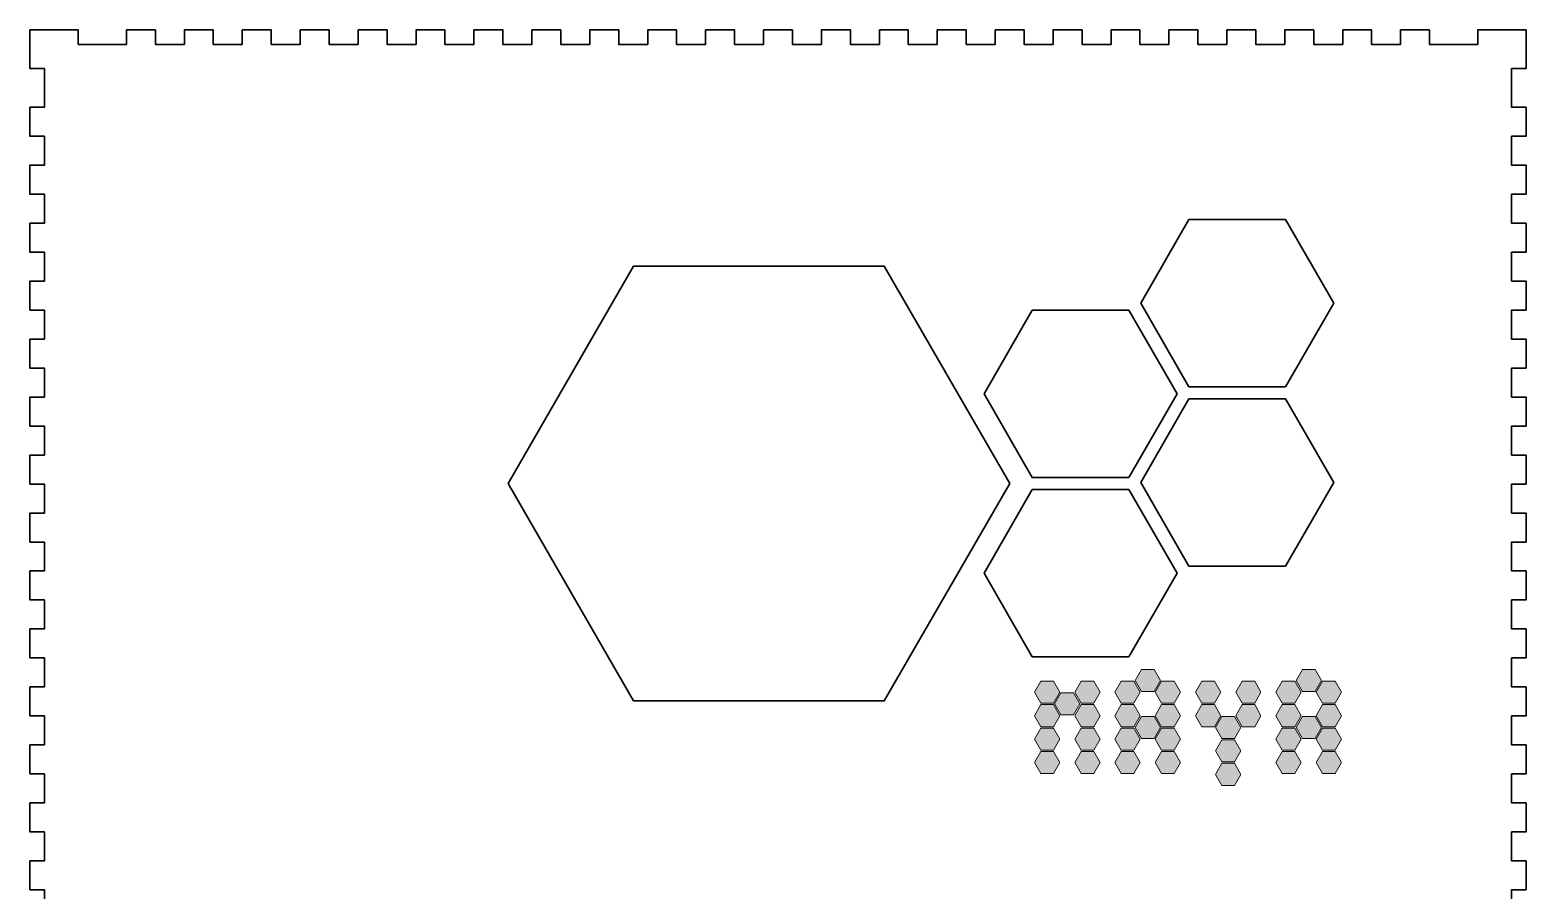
# Model space of a CAD drawing. Header units: inches. Extents: x 4 to 314, y -412 to -2.
# Drawn here: x 4.5 to 314.5, y -180.5 to -2.4 of the extents above; entities that cross this region are included whole.
import ezdxf

# ---------------------------------------------------------------- set-up
doc = ezdxf.new("R2010")
doc.units = ezdxf.units.IN
doc.header["$MEASUREMENT"] = 0
doc.layers.add('Calque 1', color=7, linetype='Continuous')

# ---------------------------------------------------------------- blocks, each defined once
blk = doc.blocks.new('block 2')
at = {"layer": 'Calque 1', "color": 18, "lineweight": 30, "true_color": 0x010101}
for points in [[(4.5, -2.43), (14.5, -2.43), (14.5, -5.43), (24.5, -5.43), (24.5, -2.43), (30.5, -2.43), (30.5, -5.43), (36.5, -5.43), (36.5, -2.43), (42.5, -2.43), (42.5, -5.43), (48.5, -5.43), (48.5, -2.43), (54.5, -2.43), (54.5, -5.43), (60.5, -5.43), (60.5, -2.43), (66.5, -2.43), (66.5, -5.43), (72.5, -5.43), (72.5, -2.43), (78.5, -2.43), (78.5, -5.43), (84.5, -5.43), (84.5, -2.43), (90.5, -2.43), (90.5, -5.43), (96.5, -5.43), (96.5, -2.43), (102.5, -2.43), (102.5, -5.43), (108.5, -5.43), (108.5, -2.43), (114.5, -2.43), (114.5, -5.43), (120.5, -5.43), (120.5, -2.43), (126.5, -2.43), (126.5, -5.43), (132.5, -5.43), (132.5, -2.43), (138.5, -2.43), (138.5, -5.43), (144.5, -5.43), (144.5, -2.43), (150.5, -2.43), (150.5, -5.43), (156.5, -5.43), (156.5, -2.43), (162.5, -2.43), (162.5, -5.43), (168.5, -5.43), (168.5, -2.43), (174.5, -2.43), (174.5, -5.43), (180.5, -5.43), (180.5, -2.43), (186.5, -2.43), (186.5, -5.43), (192.5, -5.43), (192.5, -2.43), (198.5, -2.43), (198.5, -5.43), (204.5, -5.43), (204.5, -2.43), (210.5, -2.43), (210.5, -5.43), (216.5, -5.43), (216.5, -2.43), (222.5, -2.43), (222.5, -5.43), (228.5, -5.43), (228.5, -2.43), (234.5, -2.43), (234.5, -5.43), (240.5, -5.43), (240.5, -2.43), (246.5, -2.43), (246.5, -5.43), (252.5, -5.43), (252.5, -2.43), (258.5, -2.43), (258.5, -5.43), (264.5, -5.43), (264.5, -2.43), (270.5, -2.43), (270.5, -5.43), (276.5, -5.43), (276.5, -2.43), (282.5, -2.43), (282.5, -5.43), (288.5, -5.43), (288.5, -2.43), (294.5, -2.43), (294.5, -5.43), (304.5, -5.43), (304.5, -2.43), (314.5, -2.43), (314.5, -10.43), (311.5, -10.43), (311.5, -18.43), (314.5, -18.43), (314.5, -24.43), (311.5, -24.43), (311.5, -30.43), (314.5, -30.43), (314.5, -36.43), (311.5, -36.43), (311.5, -42.43), (314.5, -42.43), (314.5, -48.43), (311.5, -48.43), (311.5, -54.43), (314.5, -54.43), (314.5, -60.43), (311.5, -60.43), (311.5, -66.43), (314.5, -66.43), (314.5, -72.43), (311.5, -72.43), (311.5, -78.43), (314.5, -78.43), (314.5, -84.43), (311.5, -84.43), (311.5, -90.43), (314.5, -90.43), (314.5, -96.43), (311.5, -96.43), (311.5, -102.43), (314.5, -102.43), (314.5, -108.43), (311.5, -108.43), (311.5, -114.43), (314.5, -114.43), (314.5, -120.43), (311.5, -120.43), (311.5, -126.43), (314.5, -126.43), (314.5, -132.43), (311.5, -132.43), (311.5, -138.43), (314.5, -138.43), (314.5, -144.43), (311.5, -144.43), (311.5, -150.43), (314.5, -150.43), (314.5, -156.43), (311.5, -156.43), (311.5, -162.43), (314.5, -162.43), (314.5, -168.43), (311.5, -168.43), (311.5, -174.43), (314.5, -174.43), (314.5, -180.43), (311.5, -180.43), (311.5, -186.43)], [(7.5, -186.43), (7.5, -180.43), (4.5, -180.43), (4.5, -174.43), (7.5, -174.43), (7.5, -168.43), (4.5, -168.43), (4.5, -162.43), (7.5, -162.43), (7.5, -156.43), (4.5, -156.43), (4.5, -150.43), (7.5, -150.43), (7.5, -144.43), (4.5, -144.43), (4.5, -138.43), (7.5, -138.43), (7.5, -132.43), (4.5, -132.43), (4.5, -126.43), (7.5, -126.43), (7.5, -120.43), (4.5, -120.43), (4.5, -114.43), (7.5, -114.43), (7.5, -108.43), (4.5, -108.43), (4.5, -102.43), (7.5, -102.43), (7.5, -96.43), (4.5, -96.43), (4.5, -90.43), (7.5, -90.43), (7.5, -84.43), (4.5, -84.43), (4.5, -78.43), (7.5, -78.43), (7.5, -72.43), (4.5, -72.43), (4.5, -66.43), (7.5, -66.43), (7.5, -60.43), (4.5, -60.43), (4.5, -54.43), (7.5, -54.43), (7.5, -48.43), (4.5, -48.43), (4.5, -42.43), (7.5, -42.43), (7.5, -36.43), (4.5, -36.43), (4.5, -30.43), (7.5, -30.43), (7.5, -24.43), (4.5, -24.43), (4.5, -18.43), (7.5, -18.43), (7.5, -10.43), (4.5, -10.43), (4.5, -2.43)]]:
    blk.add_lwpolyline(points, dxfattribs=at)
blk = doc.blocks.new('block 3')
at = {"layer": 'Calque 1', "color": 18, "lineweight": 35, "true_color": 0x010101}
for points in [[(244.65, -41.68), (234.65, -59), (244.65, -76.32), (264.65, -76.32), (274.65, -59), (264.65, -41.68), (244.65, -41.68)], [(244.65, -78.77), (234.65, -96.09), (244.65, -113.41), (264.65, -113.41), (274.65, -96.09), (264.65, -78.77), (244.65, -78.77)]]:
    blk.add_lwpolyline(points, dxfattribs=at)
blk = doc.blocks.new('block 4')
at = {"layer": 'Calque 1', "color": 18, "lineweight": 35, "true_color": 0x010101}
for points in [[(212.19, -60.46), (202.19, -77.79), (212.19, -95.11), (232.19, -95.11), (242.19, -77.79), (232.19, -60.46), (212.19, -60.46)], [(212.19, -97.55), (202.19, -114.87), (212.19, -132.19), (232.19, -132.19), (242.19, -114.87), (232.19, -97.55), (212.19, -97.55)]]:
    blk.add_lwpolyline(points, dxfattribs=at)
blk = doc.blocks.new('block 5')
at = {"layer": 'Calque 1', "true_color": 0x010101}
h = blk.add_hatch(color=18, dxfattribs=at)
h.dxf.hatch_style = 2
h.paths.add_polyline_path([(230.62, -137.23), (233.23, -137.23), (234.55, -139.51), (233.23, -141.81), (230.62, -141.81), (229.32, -139.51)])
h.paths.add_polyline_path([(230.62, -142.08), (233.23, -142.08), (234.55, -144.38), (233.23, -146.66), (230.62, -146.66), (229.32, -144.38)])
h.paths.add_polyline_path([(230.62, -146.95), (233.23, -146.95), (234.55, -149.23), (233.23, -151.51), (230.62, -151.51), (229.32, -149.23)])
h.paths.add_polyline_path([(230.62, -151.8), (233.23, -151.8), (234.55, -154.08), (233.23, -156.38), (230.62, -156.38), (229.32, -154.08)])
h.paths.add_polyline_path([(234.79, -134.81), (237.41, -134.81), (238.73, -137.09), (237.41, -139.39), (234.79, -139.39), (233.47, -137.09)])
h.paths.add_polyline_path([(234.79, -144.53), (237.41, -144.53), (238.73, -146.81), (237.41, -149.09), (234.79, -149.09), (233.47, -146.81)])
h.paths.add_polyline_path([(238.97, -137.23), (241.59, -137.23), (242.91, -139.51), (241.59, -141.81), (238.97, -141.81), (237.65, -139.51)])
h.paths.add_polyline_path([(238.97, -142.08), (241.59, -142.08), (242.91, -144.38), (241.59, -146.66), (238.97, -146.66), (237.65, -144.38)])
h.paths.add_polyline_path([(238.97, -146.95), (241.59, -146.95), (242.91, -149.23), (241.59, -151.51), (238.97, -151.51), (237.65, -149.23)])
h.paths.add_polyline_path([(238.97, -151.8), (241.59, -151.8), (242.91, -154.08), (241.59, -156.38), (238.97, -156.38), (237.65, -154.08)])
h = blk.add_hatch(color=18, dxfattribs=at)
h.dxf.hatch_style = 2
h.paths.add_polyline_path([(263.98, -137.23), (266.59, -137.23), (267.91, -139.51), (266.59, -141.81), (263.98, -141.81), (262.68, -139.51)])
h.paths.add_polyline_path([(263.98, -142.08), (266.59, -142.08), (267.91, -144.38), (266.59, -146.66), (263.98, -146.66), (262.68, -144.38)])
h.paths.add_polyline_path([(263.98, -146.95), (266.59, -146.95), (267.91, -149.23), (266.59, -151.51), (263.98, -151.51), (262.68, -149.23)])
h.paths.add_polyline_path([(263.98, -151.8), (266.59, -151.8), (267.91, -154.08), (266.59, -156.38), (263.98, -156.38), (262.68, -154.08)])
h.paths.add_polyline_path([(268.15, -134.81), (270.77, -134.81), (272.09, -137.09), (270.77, -139.39), (268.15, -139.39), (266.83, -137.09)])
h.paths.add_polyline_path([(268.15, -144.53), (270.77, -144.53), (272.09, -146.81), (270.77, -149.09), (268.15, -149.09), (266.83, -146.81)])
h.paths.add_polyline_path([(272.33, -137.23), (274.95, -137.23), (276.27, -139.51), (274.95, -141.81), (272.33, -141.81), (271.01, -139.51)])
h.paths.add_polyline_path([(272.33, -142.08), (274.95, -142.08), (276.27, -144.38), (274.95, -146.66), (272.33, -146.66), (271.01, -144.38)])
h.paths.add_polyline_path([(272.33, -146.95), (274.95, -146.95), (276.27, -149.23), (274.95, -151.51), (272.33, -151.51), (271.01, -149.23)])
h.paths.add_polyline_path([(272.33, -151.8), (274.95, -151.8), (276.27, -154.08), (274.95, -156.38), (272.33, -156.38), (271.01, -154.08)])
h = blk.add_hatch(color=18, dxfattribs=at)
h.dxf.hatch_style = 2
h.paths.add_polyline_path([(213.94, -137.23), (216.55, -137.23), (217.87, -139.51), (216.55, -141.81), (213.94, -141.81), (212.64, -139.51)])
h.paths.add_polyline_path([(213.94, -142.08), (216.55, -142.08), (217.87, -144.38), (216.55, -146.66), (213.94, -146.66), (212.64, -144.38)])
h.paths.add_polyline_path([(213.94, -146.95), (216.55, -146.95), (217.87, -149.23), (216.55, -151.54), (213.94, -151.54), (212.64, -149.23)])
h.paths.add_polyline_path([(213.94, -151.8), (216.55, -151.8), (217.87, -154.1), (216.55, -156.38), (213.94, -156.38), (212.64, -154.1)])
h.paths.add_polyline_path([(218.11, -139.65), (220.73, -139.65), (222.05, -141.96), (220.73, -144.24), (218.11, -144.24), (216.79, -141.96)])
h.paths.add_polyline_path([(222.29, -137.23), (224.91, -137.23), (226.23, -139.51), (224.91, -141.81), (222.29, -141.81), (220.97, -139.51)])
h.paths.add_polyline_path([(222.29, -142.08), (224.91, -142.08), (226.23, -144.38), (224.91, -146.66), (222.29, -146.66), (220.97, -144.38)])
h.paths.add_polyline_path([(222.29, -146.95), (224.91, -146.95), (226.23, -149.23), (224.91, -151.54), (222.29, -151.54), (220.97, -149.23)])
h.paths.add_polyline_path([(222.29, -151.8), (224.91, -151.8), (226.23, -154.1), (224.91, -156.38), (222.29, -156.38), (220.97, -154.1)])
h = blk.add_hatch(color=18, dxfattribs=at)
h.dxf.hatch_style = 2
h.paths.add_polyline_path([(247.3, -137.23), (249.91, -137.23), (251.23, -139.51), (249.91, -141.81), (247.3, -141.81), (246, -139.51)])
h.paths.add_polyline_path([(247.3, -142.08), (249.91, -142.08), (251.23, -144.38), (249.91, -146.66), (247.3, -146.66), (246, -144.38)])
h.paths.add_polyline_path([(251.47, -144.53), (254.09, -144.53), (255.41, -146.81), (254.09, -149.09), (251.47, -149.09), (250.15, -146.81)])
h.paths.add_polyline_path([(251.47, -149.38), (254.09, -149.38), (255.41, -151.66), (254.09, -153.96), (251.47, -153.96), (250.15, -151.66)])
h.paths.add_polyline_path([(251.47, -154.22), (254.09, -154.22), (255.41, -156.53), (254.09, -158.81), (251.47, -158.81), (250.15, -156.53)])
h.paths.add_polyline_path([(255.65, -137.23), (258.27, -137.23), (259.56, -139.51), (258.27, -141.81), (255.65, -141.81), (254.33, -139.51)])
h.paths.add_polyline_path([(255.65, -142.08), (258.27, -142.08), (259.56, -144.38), (258.27, -146.66), (255.65, -146.66), (254.33, -144.38)])
at = {"layer": 'Calque 1', "lineweight": 0}
for points in [[(234.79, -134.81), (237.41, -134.81), (238.73, -137.09), (237.41, -139.39), (234.79, -139.39), (233.47, -137.09), (234.79, -134.81)], [(268.15, -134.81), (270.77, -134.81), (272.09, -137.09), (270.77, -139.39), (268.15, -139.39), (266.83, -137.09), (268.15, -134.81)], [(213.94, -137.23), (216.55, -137.23), (217.87, -139.51), (216.55, -141.81), (213.94, -141.81), (212.64, -139.51), (213.94, -137.23)], [(222.29, -137.23), (224.91, -137.23), (226.23, -139.51), (224.91, -141.81), (222.29, -141.81), (220.97, -139.51), (222.29, -137.23)], [(230.62, -137.23), (233.23, -137.23), (234.55, -139.51), (233.23, -141.81), (230.62, -141.81), (229.32, -139.51), (230.62, -137.23)], [(238.97, -137.23), (241.59, -137.23), (242.91, -139.51), (241.59, -141.81), (238.97, -141.81), (237.65, -139.51), (238.97, -137.23)], [(247.3, -137.23), (249.91, -137.23), (251.23, -139.51), (249.91, -141.81), (247.3, -141.81), (246, -139.51), (247.3, -137.23)], [(255.65, -137.23), (258.27, -137.23), (259.56, -139.51), (258.27, -141.81), (255.65, -141.81), (254.33, -139.51), (255.65, -137.23)], [(263.98, -137.23), (266.59, -137.23), (267.91, -139.51), (266.59, -141.81), (263.98, -141.81), (262.68, -139.51), (263.98, -137.23)], [(272.33, -137.23), (274.95, -137.23), (276.27, -139.51), (274.95, -141.81), (272.33, -141.81), (271.01, -139.51), (272.33, -137.23)], [(213.94, -142.08), (216.55, -142.08), (217.87, -144.38), (216.55, -146.66), (213.94, -146.66), (212.64, -144.38), (213.94, -142.08)], [(218.11, -139.65), (220.73, -139.65), (222.05, -141.96), (220.73, -144.24), (218.11, -144.24), (216.79, -141.96), (218.11, -139.65)], [(222.29, -142.08), (224.91, -142.08), (226.23, -144.38), (224.91, -146.66), (222.29, -146.66), (220.97, -144.38), (222.29, -142.08)], [(230.62, -142.08), (233.23, -142.08), (234.55, -144.38), (233.23, -146.66), (230.62, -146.66), (229.32, -144.38), (230.62, -142.08)], [(238.97, -142.08), (241.59, -142.08), (242.91, -144.38), (241.59, -146.66), (238.97, -146.66), (237.65, -144.38), (238.97, -142.08)], [(247.3, -142.08), (249.91, -142.08), (251.23, -144.38), (249.91, -146.66), (247.3, -146.66), (246, -144.38), (247.3, -142.08)], [(255.65, -142.08), (258.27, -142.08), (259.56, -144.38), (258.27, -146.66), (255.65, -146.66), (254.33, -144.38), (255.65, -142.08)], [(263.98, -142.08), (266.59, -142.08), (267.91, -144.38), (266.59, -146.66), (263.98, -146.66), (262.68, -144.38), (263.98, -142.08)], [(272.33, -142.08), (274.95, -142.08), (276.27, -144.38), (274.95, -146.66), (272.33, -146.66), (271.01, -144.38), (272.33, -142.08)], [(234.79, -144.53), (237.41, -144.53), (238.73, -146.81), (237.41, -149.09), (234.79, -149.09), (233.47, -146.81), (234.79, -144.53)], [(251.47, -144.53), (254.09, -144.53), (255.41, -146.81), (254.09, -149.09), (251.47, -149.09), (250.15, -146.81), (251.47, -144.53)], [(268.15, -144.53), (270.77, -144.53), (272.09, -146.81), (270.77, -149.09), (268.15, -149.09), (266.83, -146.81), (268.15, -144.53)], [(213.94, -146.95), (216.55, -146.95), (217.87, -149.23), (216.55, -151.54), (213.94, -151.54), (212.64, -149.23), (213.94, -146.95)], [(222.29, -146.95), (224.91, -146.95), (226.23, -149.23), (224.91, -151.54), (222.29, -151.54), (220.97, -149.23), (222.29, -146.95)], [(230.62, -146.95), (233.23, -146.95), (234.55, -149.23), (233.23, -151.51), (230.62, -151.51), (229.32, -149.23), (230.62, -146.95)], [(238.97, -146.95), (241.59, -146.95), (242.91, -149.23), (241.59, -151.51), (238.97, -151.51), (237.65, -149.23), (238.97, -146.95)], [(263.98, -146.95), (266.59, -146.95), (267.91, -149.23), (266.59, -151.51), (263.98, -151.51), (262.68, -149.23), (263.98, -146.95)], [(272.33, -146.95), (274.95, -146.95), (276.27, -149.23), (274.95, -151.51), (272.33, -151.51), (271.01, -149.23), (272.33, -146.95)], [(213.94, -151.8), (216.55, -151.8), (217.87, -154.1), (216.55, -156.38), (213.94, -156.38), (212.64, -154.1), (213.94, -151.8)], [(222.29, -151.8), (224.91, -151.8), (226.23, -154.1), (224.91, -156.38), (222.29, -156.38), (220.97, -154.1), (222.29, -151.8)], [(230.62, -151.8), (233.23, -151.8), (234.55, -154.08), (233.23, -156.38), (230.62, -156.38), (229.32, -154.08), (230.62, -151.8)], [(238.97, -151.8), (241.59, -151.8), (242.91, -154.08), (241.59, -156.38), (238.97, -156.38), (237.65, -154.08), (238.97, -151.8)], [(251.47, -149.38), (254.09, -149.38), (255.41, -151.66), (254.09, -153.96), (251.47, -153.96), (250.15, -151.66), (251.47, -149.38)], [(263.98, -151.8), (266.59, -151.8), (267.91, -154.08), (266.59, -156.38), (263.98, -156.38), (262.68, -154.08), (263.98, -151.8)], [(272.33, -151.8), (274.95, -151.8), (276.27, -154.08), (274.95, -156.38), (272.33, -156.38), (271.01, -154.08), (272.33, -151.8)], [(251.47, -154.22), (254.09, -154.22), (255.41, -156.53), (254.09, -158.81), (251.47, -158.81), (250.15, -156.53), (251.47, -154.22)]]:
    blk.add_lwpolyline(points, dxfattribs=at)

msp = doc.modelspace()

# ---------------------------------------------------------------- linework, layer by layer
at = {"layer": 'Calque 1', "color": 18, "lineweight": 35, "true_color": 0x010101}
msp.add_lwpolyline([(129.55, -141.33), (103.57, -96.33), (129.55, -51.33), (181.52, -51.33), (207.5, -96.33), (181.52, -141.33), (129.55, -141.33)], dxfattribs=at)

# ---------------------------------------------------------------- block references
at = {"layer": 'Calque 1'}
for name in ['block 2', 'block 3', 'block 4', 'block 5']:
    msp.add_blockref(name, (0, 0), dxfattribs=at)

doc.saveas('drawing.dxf')
